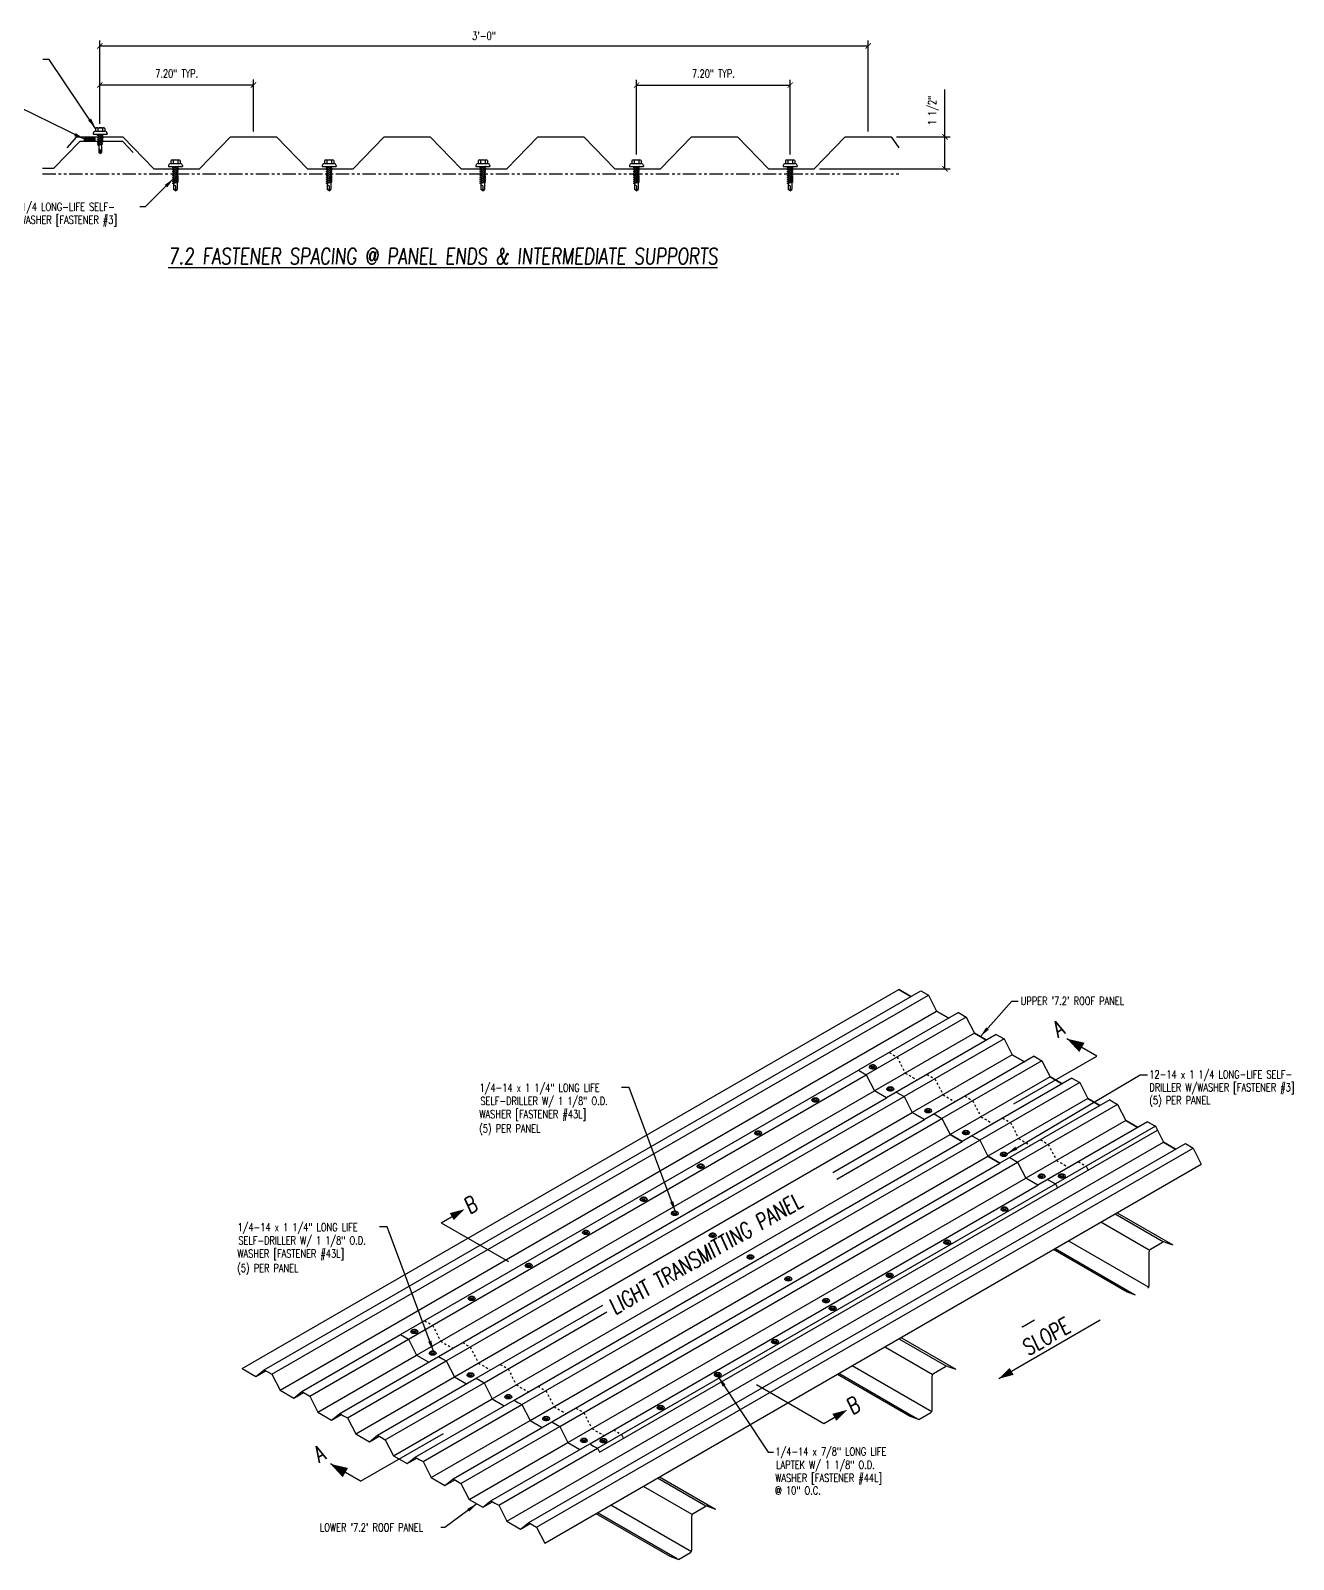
# Model space of a CAD drawing. Header units: inches. Extents: x -33163 to 19162, y -8858 to 30669.
# Drawn here: x -17127.2 to -17068.1, y 18064.1 to 18135.7 of the extents above; entities that cross this region are included whole.
import ezdxf

# ---------------------------------------------------------------- set-up
doc = ezdxf.new("R2010")
doc.units = ezdxf.units.IN
doc.linetypes.add('PHANTOM', pattern=[2.5, 1.25, -0.25, 0.25, -0.25, 0.25, -0.25])
doc.linetypes.add('TINY', pattern=[0.0626, 0.0313, -0.0313])
doc.layers.get('0').update_dxf_attribs({"color": 9, "lineweight": 0})
doc.layers.get('Defpoints').update_dxf_attribs({"color": 254})
for name, color, linetype in [('20 - 7.2 PANEL', 5, 'Continuous'), ('FASTENER', 9, 'Continuous'), ('FASTENERS', 9, 'Continuous'), ('LABEL', 12, 'Continuous'), ('PANEL-S', 11, 'Continuous'), ('PANEL_STD', 254, 'Continuous'), ('SECTION', 11, 'Continuous'), ('STLA', 12, 'Continuous'), ('SUB', 10, 'Continuous'), ('TAPE', 9, 'Continuous'), ('TEXT', 7, 'Continuous')]:
    doc.layers.add(name, color=color, linetype=linetype)
doc.styles.add('ROMAND', font='romand', dxfattribs={"height": 0.075})
doc.styles.add('TEXT', font='SIMPLEX.shx', dxfattribs={"width": 0.75, "height": 0.375})
doc.styles.add('TEXT1', font='ROMANS.shx', dxfattribs={"width": 0.75, "height": 0.375})
doc.dimstyles.new('DETAIL', dxfattribs={"dimscale": 4, "dimtxt": 0.375, "dimasz": 0.0625, "dimexe": 0.0625, "dimexo": 0.0625, "dimgap": 0.0625, "dimtad": 1, "dimdec": 4, "dimzin": 3, "dimdsep": 46, "dimlunit": 4, "dimtxsty": 'TEXT1', "dimblk": 'ARCHTICK', "dimcen": 0.0625, "dimclrd": 7, "dimclre": 7, "dimclrt": 2, "dimadec": 0, "dimazin": 0, "dimtfac": 0.6, "dimtdec": 4, "dimtmove": 0, "dimatfit": 3, "dimfxl": 1, "dimfrac": 2, "dimtolj": 1, "dimtzin": 0, "dimarcsym": 0})
doc.dimstyles.new('DETAIL$7', dxfattribs={"dimscale": 4, "dimtxt": 0.375, "dimasz": 0.125, "dimexe": 0.0625, "dimexo": 0.0625, "dimgap": 0.0625, "dimtad": 1, "dimdec": 4, "dimzin": 3, "dimdsep": 46, "dimlunit": 4, "dimtxsty": 'TEXT', "dimblk": 'ARCHTICK', "dimcen": 0.0625, "dimclrd": 7, "dimclre": 7, "dimclrt": 2, "dimadec": 0, "dimazin": 0, "dimtfac": 0.6, "dimtdec": 4, "dimtmove": 0, "dimatfit": 3, "dimfxl": 1, "dimfrac": 2, "dimtolj": 1, "dimtzin": 0, "dimarcsym": 0})

# ---------------------------------------------------------------- blocks, each defined once
blk = doc.blocks.new('LAY-LAB')
at = {"layer": 'LABEL', "color": 6, "style": 'ROMAND', "oblique": 5, "width": 0.75}
blk.add_attdef('LAY-LAB', (0.01702886095377032, 0.03621175060766779), '', height=0.1875, dxfattribs=at)
blk = doc.blocks.new('A$C6C983A6F')
at = {"layer": 'FASTENERS'}
for points in [[(-0.4178003556529122, 0.2385143753619161, 0.1815557026214234), (-0.4008528741651842, 0.1809539370710169, 0.105840855951122), (-0.3394085670227467, 0.1282396321202981, 0.06925320371518019), (-0.2579655938580343, 0.09759430757735998, 0.05545834439789801), (-0.1501540477334853, 0.08559931573505253, 0.05545834439831607), (-0.04234250160955089, 0.09759430757735998, 0.06925320371536337), (0.0391004715551615, 0.1282396321202981, 0.1058408559510253), (0.100544778697599, 0.1809539370710169, 0.1641575741077861), (0.117492260185327, 0.2311824622421952)], [(0.117492260185327, 0.2385143753619161, 0.01455031576152778), (0.117492260185327, 0.2150527129156714, -0.1641575741077861), (0.100544778697599, 0.1648241877444931, -0.1058408559510253), (0.0391004715551615, 0.1121098827943854, -0.06925320371536337), (-0.04234250160955089, 0.08146455825145438, -0.05545834439831607), (-0.1501540477334853, 0.06946956640913982, -0.05545834439789801), (-0.2579655938580343, 0.08146455825145438, -0.06925320371518019), (-0.3394085670227467, 0.1121098827943854, -0.105840855951122), (-0.4008528741651842, 0.1648241877444931, -0.1641575741075633), (-0.4178003556529122, 0.2150527129156714, 0.02368835568029247), (-0.4178003556529122, 0.2385143753619161)]]:
    blk.add_lwpolyline(points, format="xyb", dxfattribs=at)
blk.add_lwpolyline([(-0.4008528741651842, 0.1882858501901268, 0.105840855951122), (-0.3394085670227467, 0.1355715452400119, 0.06925320371518019), (-0.2579655938580343, 0.1049262206970809, 0.05545834439789801), (-0.1501540477334853, 0.09293122885476635, 0.05545834439831607), (-0.04234250160955089, 0.1049262206970809, 0.06925320371536337), (0.0391004715551615, 0.1355715452400119, 0.1058408559510253), (0.100544778697599, 0.1882858501901268, 0.1641575741077861), (0.117492260185327, 0.2385143753619161, 0.1641575741077421), (0.100544778697599, 0.2887429005330944, 0.1058408559511034), (0.0391004715551615, 0.3414572054832021, 0.06925320371489478), (-0.04234250160955089, 0.3721025300261402, 0.05545834439791828), (-0.1501540477334853, 0.3840975218690659, 0.05545834439776532), (-0.2579655938580343, 0.3721025300261402, 0.06925320371501632), (-0.3394085670227467, 0.3414572054832021, 0.1058408559511034), (-0.4008528741651842, 0.2887429005330944, 0.1641575741077421), (-0.4178003556529122, 0.2385143753619161, 0.1641575741075633)], format="xyb", close=True, dxfattribs=at)
blk.add_lwpolyline([(-0.09454956158078875, 0.2210975499550685), (-0.206895615977464, 0.2210975499550685), (-0.2863362728824992, 0.3005382068588744), (-0.206895615977464, 0.3799788637626804), (-0.09454956158078875, 0.3799788637626804), (-0.01510890467698101, 0.3005382068588744)], close=True, dxfattribs=at)
for points in [[(-0.2863362728824992, 0.2219105850456842), (-0.2863362728824992, 0.3005382068588744)], [(-0.2863362728824992, 0.2219105850456842), (-0.206895615977464, 0.1424699281418782), (-0.09454956158078875, 0.1424699281418782), (-0.01510890467698101, 0.2219105850456842)], [(-0.206895615977464, 0.1424699281418782), (-0.206895615977464, 0.2210975499550685)], [(-0.09454956158078875, 0.1424699281418782), (-0.09454956158078875, 0.2210975499550685)], [(-0.01510890467698101, 0.2219105850456842), (-0.01510890467698101, 0.3005382068588744)]]:
    blk.add_lwpolyline(points, dxfattribs=at)
blk.add_arc((0.3660909276606388, 0.2348484188017466), 0.2486256959936725, 179.1551498743722, 180.844850125627, dxfattribs=at)
blk = doc.blocks.new('_ArchTick')
at = {"color": 0, "linetype": 'ByBlock', "const_width": 0.15}
blk.add_lwpolyline([(-0.5, -0.5), (0.5, 0.5)], dxfattribs=at)
blk = doc.blocks.new('FD-F3')
at = {"layer": 'TEXT', "style": 'TEXT1', "width": 0.75}
for s, p in [('12-14 x 1 1/4 LONG-LIFE SELF-', (0.004667300146735442, -0.04080364303275985)), ('DRILLER W/WASHER [FASTENER #3]', (0.004667300146735442, -0.1925893573184742))]:
    blk.add_text(s, height=0.09375, dxfattribs=at).set_placement(p)
blk.add_attdef('(QUANTITY)', (0.004667300146735442, -0.3443750716041885), '', height=0.09375, dxfattribs=at)
blk = doc.blocks.new('*D329')
at = {"layer": 'Defpoints', "color": 0, "transparency": 16777216}
for p in [(-17086.9107407083, 18130.74663607944), (-17084.38664083231, 18130.74663607944), (-17090.5107407083, 18129.24663607944)]:
    blk.add_point(p, dxfattribs=at)
at = {"layer": 'TEXT', "color": 7, "lineweight": -2, "transparency": 16777216}
for p, q in [((-17084.38664083231, 18130.74663607944), (-17084.38664083231, 18132.95645750801)), ((-17086.6607407083, 18130.74663607944), (-17084.13664083231, 18130.74663607944)), ((-17084.38664083231, 18129.24663607944), (-17084.38664083231, 18130.74663607944)), ((-17090.2607407083, 18129.24663607944), (-17084.13664083231, 18129.24663607944))]:
    blk.add_line(p, q, dxfattribs=at)
at = {"layer": 'TEXT', "color": 7, "lineweight": -2, "transparency": 16777216, "xscale": 0.25, "yscale": 0.25, "zscale": 0.25}
for p, rotation in [((-17084.38664083231, 18130.74663607944), 90), ((-17084.38664083231, 18129.24663607944), 270)]:
    blk.add_blockref('_ArchTick', p, dxfattribs=dict(at, rotation=rotation))
at = {"layer": 'TEXT', "color": 2, "transparency": 16777216, "insert": (-17084.92235511802, 18131.97654679372), "char_height": 0.375, "attachment_point": 5, "rotation": 90, "style": 'TEXT1'}
blk.add_mtext('\\A1;1 1/2"', dxfattribs=at)
blk = doc.blocks.new('fz2')
at = {"layer": 'FASTENER'}
for p, q in [((-0.3239869099777284, 0.07118593604934631), (-0.3239869099777284, 0.03687668227666308)), ((-0.3239869099777284, 0.03687668227666308), (0.3239869099777355, 0.03687668227667018)), ((-0.223986909977727, 0.1711859360493477), (0.2153937419536316, 0.1711859360493477)), ((-0.2153937419536991, 0.3050714620366151), (-0.2153937419536991, 0.1711859360493477)), ((-0.1609646679306405, 0.3365750513696995), (0.1609646679305019, 0.3365750513696995)), ((-0.1392066887307823, -0.01595464254284451), (0.04582591967606753, 0.03687668227666308)), ((-0.1065355939074006, 0.3050714620366008), (-0.1065355939074006, 0.1711859360493477)), ((-0.1035412740826605, -0.03605399481664762), (0.139206688730793, 0.03325647204157178)), ((-0.08628439506888164, 0.03687668227666308), (0.0862843950688923, 0.03687668227666308)), ((-0.08628439506888164, 0.03687668227666308), (-0.08628439506888164, -0.0008440363058213052)), ((0.0862843950688923, 0.03687668227666308), (0.1327827852442898, 0.03687668227666308)), ((0.0862843950688923, 0.01814586580454858), (0.0862843950688923, -0.04246842597596867)), ((0.1065355939074077, 0.3050714620366008), (0.1065355939074077, 0.1711859360493477)), ((0.139206688730793, 0.03325647204156468), (0.1327827852442898, 0.03687668227666308)), ((0.2153937419536316, 0.3050714620365582), (0.2153937419536316, 0.1711859360493477)), ((0.3239869099776644, 0.07118593604935342), (0.3239869099776644, 0.03687668227666308)), ((-0.1035412740826605, -0.03605399481664762), (-0.1392066887307823, -0.01595464254284451)), ((-0.1392066887307823, -0.1068516327777118), (0.1035412740826676, -0.03754116591949952)), ((-0.1035412740826605, -0.1269509850515149), (-0.1392066887307823, -0.1068516327777118)), ((-0.1392066887307823, -0.1977486230125791), (0.1035412740826676, -0.1284381561543668)), ((-0.1035412740826605, -0.2178479752863822), (-0.1392066887307823, -0.1977486230125791)), ((-0.1392066887307823, -0.2886456132474464), (0.1035412740826676, -0.2193351463892341)), ((-0.1035412740826605, -0.3087449655212495), (-0.1392066887307823, -0.2886456132474464)), ((-0.1392066887307823, -0.3795426034823137), (0.1035412740826676, -0.3102321366241014)), ((-0.1035412740826605, -0.3996419557561168), (-0.1392066887307823, -0.3795426034823137)), ((-0.1392066887307823, -0.470439593717181), (0.1035412740826676, -0.4011291268589687)), ((-0.1035412740826605, -0.4905389459909841), (-0.1392066887307823, -0.470439593717181)), ((-0.1392066887307823, -0.5613365839520483), (0.1035412740826676, -0.492026117093836)), ((-0.1035412740826605, -0.5814359362258514), (-0.1392066887307823, -0.5613365839520483)), ((-0.1392066887307823, -0.6522335741869156), (0.1035412740826676, -0.5829231073287033)), ((-0.1035412740826605, -0.6723329264607187), (-0.1392066887307823, -0.6522335741869156)), ((-0.1392066887307823, -0.7431305644217829), (0.1035412740826676, -0.6738200975635706)), ((-0.1035412740826605, -0.1269509850515149), (0.139206688730793, -0.05764051819330263)), ((-0.1035412740826605, -0.2178479752863822), (0.139206688730793, -0.1485375084281699)), ((-0.1035412740826605, -0.3087449655212495), (0.139206688730793, -0.2394344986630372)), ((-0.1035412740826605, -0.3996419557561168), (0.139206688730793, -0.3303314888979045)), ((-0.1035412740826605, -0.4905389459909841), (0.139206688730793, -0.4212284791327718)), ((-0.1035412740826605, -0.5814359362258514), (0.139206688730793, -0.5121254693676391)), ((-0.1035412740826605, -0.6723329264607187), (0.139206688730793, -0.6030224596025064)), ((-0.1035412740826605, -0.763229916695586), (0.139206688730793, -0.6939194498373737)), ((-0.08628439506888164, -0.03112673476017846), (-0.08628439506888164, -0.09174102654068861)), ((-0.08628439506888164, -0.1220237249950387), (-0.08628439506888164, -0.1826380167755559)), ((-0.08628439506888164, -0.212920715229906), (-0.08628439506888164, -0.2735350070104161)), ((-0.08628439506888164, -0.3038177054647804), (-0.08628439506888164, -0.3644319972452834)), ((-0.08628439506888164, -0.3947146956996406), (-0.08628439506888164, -0.4553289874801578)), ((-0.08628439506888164, -0.485611685934515), (-0.08628439506888164, -0.5462259777150251)), ((-0.08628439506888164, -0.5765086761693823), (-0.08628439506888164, -0.6371229679498924)), ((-0.08628439506888164, -0.6674056664042425), (-0.08628439506888164, -0.7280199581847526)), ((0.0862843950688923, -0.07275112443033294), (0.0862843950688923, -0.133365416210836)), ((0.0862843950688923, -0.1636481146651931), (0.0862843950688923, -0.2242624064457033)), ((0.0862843950688923, -0.2545451049000533), (0.0862843950688923, -0.3151593966805635)), ((0.0862843950688923, -0.3454420951349206), (0.0862843950688923, -0.4060563869154308)), ((0.0862843950688923, -0.436339085369795), (0.0862843950688923, -0.4969533771503052)), ((0.0862843950688923, -0.5272360756046623), (0.0862843950688923, -0.5878503673851725)), ((0.0862843950688923, -0.6181330658395368), (0.0862843950688923, -0.6787473576200398)), ((0.0862843950688923, -0.709030056074397), (0.0862843950688923, -1.050338296508244)), ((0.139206688730793, -0.05764051819330263), (0.1035412740826711, -0.03754116591949952)), ((0.139206688730793, -0.1485375084281699), (0.1035412740826711, -0.1284381561543668)), ((0.139206688730793, -0.2394344986630372), (0.1035412740826711, -0.2193351463892341)), ((0.139206688730793, -0.3303314888979045), (0.1035412740826711, -0.3102321366241014)), ((0.139206688730793, -0.4212284791327718), (0.1035412740826711, -0.4011291268589687)), ((0.139206688730793, -0.5121254693676391), (0.1035412740826711, -0.492026117093836)), ((0.139206688730793, -0.6030224596025064), (0.1035412740826711, -0.5829231073287033)), ((0.139206688730793, -0.6939194498373737), (0.1035412740826711, -0.6738200975635706)), ((-0.1035412740826605, -0.763229916695586), (-0.1392066887307823, -0.7431305644217829)), ((-0.08628439506888164, -0.7583026566391098), (-0.08628439506888164, -1.050338296508237)), ((5.329070518200751e-15, -1.111096872177058), (-0.08628439506888164, -1.050338296508237)), ((-0.001865008937125268, -1.095474057142809), (0.01426312099517268, -0.9087970858998986)), ((5.329070518200751e-15, -1.111096872177058), (0.0862843950688923, -1.050338296508251))]:
    blk.add_line(p, q, dxfattribs=at)
for centre, radius, start, end in [((-0.223986909977727, 0.07118593604934631), 0.1, 90.0000000000005, 180), ((-0.1609646679306405, 0.2738044223143987), 0.06277062905529672, 29.87541791658705, 150.1245820834162), ((-3.375077994860476e-14, 0.1410371533071171), 0.195594190122193, 56.99742822392973, 123.0025717760438), ((0.1609646679305019, 0.2738044223143987), 0.06277062905529672, 29.87541791658385, 150.1245820834129), ((0.2239869099776666, 0.07118593604935342), 0.1, 0, 90.00000000000081), ((-0.04603865864854662, -0.9206765193368724), 0.06146076445166339, 11.14454555051887, 130.9060011362953), ((0.05438377417666196, -1.096681958581478), 0.05626175101849599, 55.45845230643774, 194.8453903687717)]:
    blk.add_arc(centre, radius, start, end, dxfattribs=at)
blk = doc.blocks.new('*D330')
at = {"layer": 'Defpoints', "color": 0, "transparency": 16777216}
for p in [(-17087.98374070829, 18135.00229692384), (-17123.98374070829, 18132.07669689119), (-17087.98374070829, 18130.74663607943)]:
    blk.add_point(p, dxfattribs=at)
at = {"layer": 'TEXT', "color": 7, "lineweight": -2, "transparency": 16777216}
for p, q in [((-17123.98374070829, 18132.32669689119), (-17123.98374070829, 18135.25229692384)), ((-17123.98374070829, 18135.00229692384), (-17087.98374070829, 18135.00229692384)), ((-17087.98374070829, 18130.99663607943), (-17087.98374070829, 18135.25229692384))]:
    blk.add_line(p, q, dxfattribs=at)
at = {"layer": 'TEXT', "color": 7, "lineweight": -2, "transparency": 16777216, "xscale": 0.25, "yscale": 0.25, "zscale": 0.25, "rotation": 180}
blk.add_blockref('_ArchTick', (-17123.98374070829, 18135.00229692384), dxfattribs=at)
at = {"layer": 'TEXT', "color": 7, "lineweight": -2, "transparency": 16777216, "xscale": 0.25, "yscale": 0.25, "zscale": 0.25}
blk.add_blockref('_ArchTick', (-17087.98374070829, 18135.00229692384), dxfattribs=at)
at = {"layer": 'TEXT', "color": 2, "transparency": 16777216, "insert": (-17105.98374070829, 18135.47551120956), "char_height": 0.375, "attachment_point": 5, "style": 'TEXT1'}
blk.add_mtext('\\A1;3\'-0"', dxfattribs=at)
blk = doc.blocks.new('A$C22B817AC')
at = {"layer": 'TAPE'}
h = blk.add_hatch(dxfattribs=at)
h.set_pattern_fill('DOTS', color=256, scale=0.35, angle=270, style=0)
h.set_pattern_definition([(270, (-46.17302440794057, -15.33899326748165), (0.021875, -0.0109375), [0, -0.021875])])
h.paths.add_polyline_path([(-1.947933387962905, 1.155896341202929), (-1.928330482338112, 1.267069470455869), (-2.420734295668467, 1.353893917576045), (-2.440337201293261, 1.242720788323105)])
for p, q in [((-2.440337201293261, 1.242720788323105), (-2.420734295668467, 1.353893917576045)), ((-2.440337201293261, 1.242720788323105), (-1.947933387962905, 1.155896341202929)), ((-2.420734295668467, 1.353893917576045), (-1.928330482338112, 1.267069470455869)), ((-1.947933387962905, 1.155896341202929), (-1.928330482338112, 1.267069470455869))]:
    blk.add_line(p, q, dxfattribs=at)
blk = doc.blocks.new('fz5')
at = {"layer": 'FASTENER'}
for p, q in [((-0.3257336523008476, 0.0711859360493392), (-0.3257336523008476, 0.03687668227665597)), ((-0.3257336523008476, 0.03687668227665597), (0.3222401676546127, 0.03687668227666308)), ((-0.2257336523008497, 0.1711859360493406), (0.2136469996305088, 0.1711859360493406)), ((-0.2171404842768219, 0.305071462036608), (-0.2171404842768219, 0.1711859360493406)), ((-0.1627114102537632, 0.3365750513696923), (0.1592179256073791, 0.3365750513696923)), ((-0.1409534310539051, -0.01403083081205381), (0.03734135838194774, 0.03687668227666308)), ((-0.1082823362305234, 0.3050714620365937), (-0.1082823362305234, 0.1711859360493406)), ((-0.1052880164057832, -0.03413018308585691), (0.1374599464076702, 0.03518028377235538)), ((-0.08803113739200441, 0.03687668227666308), (-0.08803113739200441, 0.001079775424969398)), ((-0.08803113739200441, 0.03687668227666308), (0.08453765274576597, 0.03687668227666308)), ((0.08453765274576597, 0.03687668227666308), (0.1344497620375265, 0.03687668227666308)), ((0.08453765274576952, 0.02006967753533218), (0.08453765274576952, -0.04054461424517797)), ((0.1047888515842885, 0.3050714620365937), (0.1047888515842885, 0.1711859360493406)), ((0.1374599464076702, 0.03518028377235538), (0.1344497620375265, 0.03687668227666308)), ((0.2136469996305088, 0.3050714620365511), (0.2136469996305088, 0.1711859360493406)), ((0.3222401676545417, 0.07118593604934631), (0.3222401676545417, 0.03687668227665597)), ((-0.1052880164057832, -0.03413018308585691), (-0.1409534310539051, -0.01403083081205381)), ((-0.1409534310539051, -0.1049278210469211), (0.1017945317595483, -0.03561735418870882)), ((-0.1052880164057832, -0.1250271733207242), (-0.1409534310539051, -0.1049278210469211)), ((-0.1409534310539051, -0.1958248112817884), (0.1017945317595483, -0.1265143444235761)), ((-0.1052880164057832, -0.2159241635555915), (-0.1409534310539051, -0.1958248112817884)), ((-0.1409534310539051, -0.2867218015166557), (0.1017945317595483, -0.2174113346584434)), ((-0.1052880164057832, -0.3068211537904588), (-0.1409534310539051, -0.2867218015166557)), ((-0.1409534310539051, -0.377618791751523), (0.1017945317595483, -0.3083083248933107)), ((-0.1052880164057832, -0.3977181440253261), (-0.1409534310539051, -0.377618791751523)), ((-0.1220416360769754, -0.4631160030395947), (0.0885005517078632, -0.4030010708293048)), ((-0.08637622142885348, -0.4832153553133978), (-0.1220416360769754, -0.4631160030395947)), ((-0.1052880164057832, -0.1250271733207242), (0.1374599464076702, -0.05571670646251192)), ((-0.1052880164057832, -0.2159241635555915), (0.1374599464076702, -0.1466136966973792)), ((-0.1052880164057832, -0.3068211537904588), (0.1374599464076702, -0.2375106869322465)), ((-0.1052880164057832, -0.3977181440253261), (0.1374599464076702, -0.3284076771671138)), ((-0.08803113739200441, -0.02920292302938776), (-0.08803113739200441, -0.0898172148098979)), ((-0.08803113739200441, -0.1200999132642551), (-0.08803113739200441, -0.1807142050447652)), ((-0.08382277888452094, -0.2704096062344377), (-0.08803113739200441, -0.2109969034991224)), ((-0.08637622142885348, -0.4832153553133978), (0.1241659663559851, -0.4231004231031079)), ((-0.07751193847176907, -0.3595046975359182), (-0.08172029697924543, -0.3000919948005958)), ((-0.0712010980590243, -0.4485997888373987), (-0.07540945656649356, -0.3891870861020834)), ((-0.06646003862478622, -0.5155330489947829), (-0.06909861615374169, -0.4782821774035568)), ((-0.06646003862478622, -0.5155330489947829), (-0.06646003862478622, -0.819984783339244)), ((-0.003145499025965393, -0.8538366038151679), (0.008950598423258072, -0.7138288753829869)), ((0.06296655397855133, -0.5158867690668529), (0.06296655397855133, -0.819984783339244)), ((0.06299154628657178, -0.5151802129509093), (0.06838567524350125, -0.439027057352412)), ((0.07057495566764871, -0.4081192659146922), (0.07495705135898234, -0.3462537788835007)), ((0.0771463317831298, -0.3153459874457738), (0.08152842747447053, -0.2534805004145895)), ((0.08371770789861799, -0.2225727089768625), (0.08453765274576952, -0.2109969034991224)), ((0.08453765274576952, -0.07082731269954223), (0.08453765274576952, -0.1314416044800453)), ((0.08453765274576952, -0.1617243029344024), (0.08453765274576952, -0.2109969034991224)), ((0.1241659663559851, -0.4231004231031079), (0.0885005517078632, -0.4030010708293048)), ((0.1374599464076702, -0.05571670646251192), (0.1017945317595483, -0.03561735418870882)), ((0.1374599464076702, -0.1466136966973792), (0.1017945317595483, -0.1265143444235761)), ((0.1374599464076702, -0.2375106869322465), (0.1017945317595483, -0.2174113346584434)), ((0.1374599464076702, -0.3284076771671138), (0.1017945317595483, -0.3083083248933107)), ((-0.001746742323117445, -0.8655537150908543), (-0.06646003862478622, -0.819984783339244)), ((-0.001746742323117445, -0.8655537150908543), (0.06296655397855133, -0.8199847833392511))]:
    blk.add_line(p, q, dxfattribs=at)
for centre, radius, start, end in [((-0.2257336523008497, 0.0711859360493392), 0.1, 90.0000000000005, 180), ((-0.1627114102537632, 0.2738044223143916), 0.06277062905529672, 29.87541791658705, 150.1245820834162), ((-0.001746742323156525, 0.14103715330711), 0.195594190122193, 56.99742822392973, 123.0025717760438), ((0.1592179256073791, 0.2738044223143916), 0.06277062905529672, 29.87541791658385, 150.1245820834129), ((0.2222401676545402, 0.07118593604934631), 0.1, 0, 90.00000000000081), ((-0.03627573630953052, -0.7227384504607173), 0.04609557333874754, 11.14454555051887, 130.9060011362953), ((0.07296655397854934, -0.5158867690668529), 0.01, 175.9483557626219, 180), ((0.03904108830937147, -0.8547425298941675), 0.04219631326387199, 55.45845230643774, 194.8453903687717)]:
    blk.add_arc(centre, radius, start, end, dxfattribs=at)

msp = doc.modelspace()

# ---------------------------------------------------------------- linework, layer by layer
at = {"layer": '20 - 7.2 PANEL', "linetype": 'TINY'}
for p, q in [((-17086.99623446197, 18087.83436009723), (-17086.63087999475, 18087.62342259723)), ((-17086.63087999475, 18087.62342259723), (-17086.24766899638, 18086.87483187417)), ((-17086.24766899638, 18086.87483187417), (-17085.68128171409, 18086.54782802427)), ((-17085.22458863006, 18086.81149989927), (-17084.85923416284, 18086.60056239927)), ((-17084.85923416284, 18086.60056239927), (-17084.47602316447, 18085.85197167621)), ((-17084.47602316447, 18085.85197167621), (-17083.90963588218, 18085.52496782631)), ((-17083.45294279815, 18085.78863970131), (-17083.08758833093, 18085.57770220131)), ((-17083.08758833093, 18085.57770220131), (-17082.70437733257, 18084.82911147825)), ((-17082.70437733257, 18084.82911147825), (-17082.13799005028, 18084.50210762835)), ((-17081.68129696625, 18084.76577950335), (-17081.31594249903, 18084.55484200335)), ((-17081.31594249903, 18084.55484200335), (-17080.93273150066, 18083.80625128029)), ((-17080.93273150066, 18083.80625128029), (-17080.36634421837, 18083.47924743039)), ((-17079.90965113434, 18083.74291930539), (-17079.54429666712, 18083.53198180539)), ((-17079.54429666712, 18083.53198180539), (-17079.16108566875, 18082.78339108233)), ((-17079.16108566875, 18082.78339108233), (-17078.59469838646, 18082.45638723243)), ((-17078.13800530243, 18082.72005910743), (-17077.77265083521, 18082.50912160743)), ((-17108.76444047844, 18075.26648049385), (-17108.39908601122, 18075.05554299385)), ((-17108.39908601122, 18075.05554299385), (-17108.01587501285, 18074.30695227078)), ((-17108.01587501285, 18074.30695227078), (-17107.44948773056, 18073.97994842089)), ((-17106.99279464653, 18074.24362029589), (-17106.62744017931, 18074.03268279589)), ((-17106.62744017931, 18074.03268279589), (-17106.24422918094, 18073.28409207283)), ((-17106.24422918094, 18073.28409207283), (-17105.67784189865, 18072.95708822293)), ((-17105.22114881462, 18073.22076009793), (-17104.8557943474, 18073.00982259793)), ((-17104.8557943474, 18073.00982259793), (-17104.47258334903, 18072.26123187487)), ((-17104.47258334903, 18072.26123187487), (-17103.90619606675, 18071.93422802497)), ((-17103.44950298272, 18072.19789989997), (-17103.0841485155, 18071.98696239997)), ((-17103.0841485155, 18071.98696239997), (-17102.70093751713, 18071.2383716769)), ((-17102.70093751713, 18071.2383716769), (-17102.13455023484, 18070.91136782701)), ((-17101.67785715081, 18071.17503970201), (-17101.31250268359, 18070.96410220201)), ((-17101.31250268359, 18070.96410220201), (-17100.92929168522, 18070.21551147895)), ((-17100.92929168522, 18070.21551147895), (-17100.36290440293, 18069.88850762905)), ((-17099.9062113189, 18070.15217950405), (-17099.54085685168, 18069.94124200405))]:
    msp.add_line(p, q, dxfattribs=at)
at = {"layer": 'PANEL-S'}
for p, q in [((-17117.31268868168, 18073.03087518832), (-17086.54673163869, 18090.79360876897)), ((-17116.28960831536, 18072.96754321342), (-17085.52365127238, 18090.73027679407)), ((-17115.92425384814, 18072.75660571342), (-17085.15829680516, 18090.51933929407)), ((-17086.54673163869, 18090.79360876897), (-17085.9803443564, 18090.46660491907)), ((-17085.98034435641, 18090.46660491907), (-17086.54673163869, 18090.79360876897)), ((-17085.52365127237, 18090.73027679407), (-17085.15829680516, 18090.51933929407)), ((-17085.15829680516, 18090.51933929407), (-17084.77508580678, 18089.77074857101)), ((-17115.54104284977, 18072.00801499036), (-17084.77508580678, 18089.77074857101)), ((-17083.75200544047, 18089.70741659611), (-17088.4372662078, 18087.00238003087)), ((-17084.77508580678, 18089.77074857101), (-17084.2086985245, 18089.44374472111)), ((-17084.2086985245, 18089.44374472111), (-17084.77508580678, 18089.77074857101)), ((-17083.75200544047, 18089.70741659611), (-17083.38665097325, 18089.49647909611)), ((-17083.38665097325, 18089.49647909611), (-17088.07191174058, 18086.79144253087)), ((-17083.38665097325, 18089.49647909611), (-17083.00343997488, 18088.74788837305)), ((-17083.00343997488, 18088.74788837305), (-17087.68870074221, 18086.0428518078)), ((-17081.98035960856, 18088.68455639815), (-17087.12231345992, 18085.71584795791)), ((-17081.61500514134, 18088.47361889815), (-17086.30026590867, 18085.76858233291)), ((-17083.00343997488, 18088.74788837305), (-17082.43705269259, 18088.42088452315)), ((-17082.43705269259, 18088.42088452315), (-17083.00343997488, 18088.74788837305)), ((-17081.98035960856, 18088.68455639815), (-17081.61500514134, 18088.47361889815)), ((-17081.61500514134, 18088.47361889815), (-17081.23179414297, 18087.72502817509)), ((-17081.23179414297, 18087.72502817509), (-17085.91705491031, 18085.01999160984)), ((-17080.20871377666, 18087.66169620019), (-17085.35066762802, 18084.69298775995)), ((-17079.84335930943, 18087.45075870019), (-17084.52862007677, 18084.74572213495)), ((-17081.23179414297, 18087.72502817509), (-17080.66540686068, 18087.39802432519)), ((-17080.66540686068, 18087.39802432519), (-17081.23179414297, 18087.72502817509)), ((-17080.20871377665, 18087.66169620019), (-17079.84335930943, 18087.45075870019)), ((-17079.84335930943, 18087.45075870019), (-17079.46014831106, 18086.70216797712)), ((-17088.4372662078, 18087.00238003087), (-17088.07191174058, 18086.79144253087)), ((-17088.07191174058, 18086.79144253087), (-17087.68870074221, 18086.0428518078)), ((-17079.46014831107, 18086.70216797713), (-17084.1454090784, 18083.99713141188)), ((-17079.46014831106, 18086.70216797712), (-17078.89376102878, 18086.37516412723)), ((-17078.89376102878, 18086.37516412723), (-17079.46014831106, 18086.70216797712)), ((-17087.12231345992, 18085.71584795791), (-17087.68870074221, 18086.0428518078)), ((-17086.6656203759, 18085.9795198329), (-17086.30026590867, 18085.7685823329)), ((-17078.43706794475, 18086.63883600223), (-17083.57902179611, 18083.67012756199)), ((-17078.07171347753, 18086.42789850223), (-17082.75697424486, 18083.72286193699)), ((-17078.43706794475, 18086.63883600223), (-17078.07171347753, 18086.42789850223)), ((-17078.07171347753, 18086.42789850223), (-17077.68850247916, 18085.67930777917)), ((-17086.30026590867, 18085.7685823329), (-17085.91705491031, 18085.01999160984)), ((-17077.68850247916, 18085.67930777917), (-17082.37376324649, 18082.97427121392)), ((-17076.66542211284, 18085.61597580427), (-17081.8073759642, 18082.64726736403)), ((-17076.30006764562, 18085.40503830427), (-17080.98532841295, 18082.70000173902)), ((-17077.68850247916, 18085.67930777917), (-17077.12211519687, 18085.35230392927)), ((-17077.12211519687, 18085.35230392927), (-17077.68850247916, 18085.67930777917)), ((-17076.66542211284, 18085.61597580427), (-17076.30006764562, 18085.40503830427)), ((-17076.30006764562, 18085.40503830427), (-17075.91685664725, 18084.6564475812)), ((-17085.91705491031, 18085.01999160984), (-17085.35066762802, 18084.69298775995)), ((-17085.35066762802, 18084.69298775995), (-17085.91705491031, 18085.01999160984)), ((-17084.89397454399, 18084.95665963495), (-17084.52862007677, 18084.74572213495)), ((-17084.52862007677, 18084.74572213495), (-17084.1454090784, 18083.99713141188)), ((-17075.91685664725, 18084.6564475812), (-17080.60211741459, 18081.95141101596)), ((-17074.89377628093, 18084.59311560631), (-17080.03573013229, 18081.62440716607)), ((-17075.91685664725, 18084.6564475812), (-17075.35046936496, 18084.32944373131)), ((-17075.35046936496, 18084.32944373131), (-17075.91685664725, 18084.6564475812)), ((-17074.89377628093, 18084.59311560631), (-17074.52842181371, 18084.38217810631)), ((-17084.1454090784, 18083.99713141188), (-17083.57902179611, 18083.67012756199)), ((-17083.57902179611, 18083.67012756199), (-17084.1454090784, 18083.99713141188)), ((-17083.12232871208, 18083.93379943699), (-17082.75697424486, 18083.72286193699)), ((-17074.52842181371, 18084.38217810631), (-17079.21368258105, 18081.67714154107)), ((-17079.1176998474, 18081.48964226707), (-17074.43243908007, 18084.19467883231)), ((-17074.52842181371, 18084.38217810631), (-17074.14521081534, 18083.63358738324)), ((-17104.91116785833, 18065.8708538026), (-17074.14521081534, 18083.63358738324)), ((-17103.88808749201, 18065.8075218277), (-17073.12213044902, 18083.57025540835)), ((-17103.52273302479, 18065.5965843277), (-17072.7567759818, 18083.35931790835)), ((-17082.75697424486, 18083.72286193699), (-17082.37376324649, 18082.97427121392)), ((-17074.14521081534, 18083.63358738324), (-17073.57882353305, 18083.30658353335)), ((-17073.57882353305, 18083.30658353335), (-17074.14521081534, 18083.63358738324)), ((-17073.12213044902, 18083.57025540835), (-17072.7567759818, 18083.35931790835)), ((-17072.7567759818, 18083.35931790835), (-17072.37356498343, 18082.61072718529)), ((-17103.13952202642, 18064.84799360464), (-17072.37356498343, 18082.61072718529)), ((-17082.37376324649, 18082.97427121392), (-17081.8073759642, 18082.64726736402)), ((-17081.8073759642, 18082.64726736403), (-17082.37376324649, 18082.97427121392)), ((-17081.35068288017, 18082.91093923902), (-17080.98532841295, 18082.70000173902)), ((-17080.98532841295, 18082.70000173902), (-17080.60211741459, 18081.95141101596)), ((-17077.77265083521, 18082.50912160743), (-17077.67666810157, 18082.32162233344)), ((-17080.03573013229, 18081.62440716607), (-17080.60211741459, 18081.95141101596)), ((-17079.57903704827, 18081.88807904107), (-17079.21368258104, 18081.67714154107)), ((-17079.21368258105, 18081.67714154107), (-17079.1176998474, 18081.48964226707)), ((-17114.51796248346, 18071.94468301546), (-17109.89147465067, 18074.61578701113)), ((-17109.89147465067, 18074.61578701113), (-17109.70879741706, 18074.51031826113)), ((-17109.70879741706, 18074.51031826113), (-17109.52612018345, 18074.40484951113)), ((-17114.15260801624, 18071.73374551546), (-17109.52612018345, 18074.40484951113)), ((-17109.52612018345, 18074.40484951113), (-17109.14290918508, 18073.65625878806)), ((-17113.76939701787, 18070.9851547924), (-17109.14290918508, 18073.65625878806)), ((-17112.74631665155, 18070.92182281751), (-17108.11982881876, 18073.59292681317)), ((-17112.38096218433, 18070.71088531751), (-17107.75447435154, 18073.38198931317)), ((-17109.14290918508, 18073.65625878806), (-17108.57652190279, 18073.32925493817)), ((-17108.11982881876, 18073.59292681317), (-17107.93715158515, 18073.48745806317)), ((-17107.93715158515, 18073.48745806317), (-17107.75447435154, 18073.38198931317)), ((-17107.75447435154, 18073.38198931317), (-17107.37126335317, 18072.6333985901)), ((-17117.31268868168, 18073.03087518832), (-17116.67281931373, 18072.66144643649)), ((-17116.67281931373, 18072.66144643649), (-17116.28960831536, 18072.96754321342)), ((-17116.67281931373, 18072.66144643649), (-17116.2161262297, 18072.92511831149)), ((-17116.28960831536, 18072.96754321342), (-17115.92425384814, 18072.75660571342)), ((-17115.92425384814, 18072.75660571342), (-17115.54104284977, 18072.00801499036)), ((-17111.99775118596, 18069.96229459444), (-17107.37126335317, 18072.6333985901)), ((-17110.97467081964, 18069.89896261954), (-17106.34818298686, 18072.5700666152)), ((-17110.60931635242, 18069.68802511954), (-17105.98282851963, 18072.3591291152)), ((-17107.37126335317, 18072.6333985901), (-17106.80487607088, 18072.3063947402)), ((-17106.34818298686, 18072.5700666152), (-17106.16550575324, 18072.4645978652)), ((-17106.16550575324, 18072.4645978652), (-17105.98282851963, 18072.3591291152)), ((-17105.98282851963, 18072.3591291152), (-17105.59961752127, 18071.61053839214)), ((-17115.54104284977, 18072.00801499036), (-17114.90117348182, 18071.63858623853)), ((-17114.90117348182, 18071.63858623853), (-17114.51796248346, 18071.94468301546)), ((-17114.90117348182, 18071.63858623853), (-17114.4444803978, 18071.90225811353)), ((-17114.51796248346, 18071.94468301546), (-17114.33528524985, 18071.83921426546)), ((-17114.33528524985, 18071.83921426546), (-17114.15260801624, 18071.73374551546)), ((-17114.15260801624, 18071.73374551546), (-17113.76939701787, 18070.9851547924)), ((-17113.76939701787, 18070.9851547924), (-17113.12952764992, 18070.61572604057)), ((-17113.12952764992, 18070.61572604057), (-17112.74631665155, 18070.92182281751)), ((-17112.74631665155, 18070.92182281751), (-17112.56363941794, 18070.81635406751)), ((-17110.22610535405, 18068.93943439648), (-17105.59961752127, 18071.61053839214)), ((-17109.20302498774, 18068.87610242158), (-17104.57653715495, 18071.54720641725)), ((-17108.83767052051, 18068.66516492158), (-17104.21118268773, 18071.33626891725)), ((-17105.59961752127, 18071.61053839214), (-17105.03323023898, 18071.28353454225)), ((-17104.57653715495, 18071.54720641725), (-17104.39385992134, 18071.44173766725)), ((-17104.39385992134, 18071.44173766725), (-17104.21118268773, 18071.33626891725)), ((-17104.21118268773, 18071.33626891725), (-17103.82797168936, 18070.58767819418)), ((-17113.12952764992, 18070.61572604057), (-17112.67283456589, 18070.87939791557)), ((-17112.56363941794, 18070.81635406751), (-17112.38096218433, 18070.71088531751)), ((-17112.38096218433, 18070.71088531751), (-17111.99775118596, 18069.96229459444)), ((-17108.45445952215, 18067.91657419852), (-17103.82797168936, 18070.58767819418)), ((-17107.43137915583, 18067.85324222362), (-17102.80489132304, 18070.52434621928)), ((-17107.06602468861, 18067.64230472362), (-17102.43953685582, 18070.31340871928)), ((-17103.82797168936, 18070.58767819418), (-17103.26158440707, 18070.26067434428)), ((-17102.80489132304, 18070.52434621928), (-17102.62221408943, 18070.41887746928)), ((-17102.62221408943, 18070.41887746928), (-17102.43953685582, 18070.31340871928)), ((-17102.43953685582, 18070.31340871928), (-17102.05632585745, 18069.56481799622)), ((-17111.99775118596, 18069.96229459444), (-17111.35788181801, 18069.59286584261)), ((-17111.35788181801, 18069.59286584261), (-17110.97467081964, 18069.89896261954)), ((-17111.35788181801, 18069.59286584261), (-17110.90118873398, 18069.85653771761)), ((-17110.97467081964, 18069.89896261954), (-17110.79199358603, 18069.79349386954)), ((-17110.79199358603, 18069.79349386954), (-17110.60931635242, 18069.68802511954)), ((-17110.60931635242, 18069.68802511954), (-17110.22610535405, 18068.93943439648)), ((-17106.68281369024, 18066.89371400056), (-17102.05632585745, 18069.56481799622)), ((-17105.65973332392, 18066.83038202566), (-17101.03324549113, 18069.50148602132)), ((-17102.05632585745, 18069.56481799622), (-17101.48993857516, 18069.23781414632)), ((-17101.03324549113, 18069.50148602132), (-17100.85056825752, 18069.39601727132)), ((-17099.54085685168, 18069.94124200405), (-17099.44487411803, 18069.75374273005)), ((-17110.22610535405, 18068.93943439648), (-17109.5862359861, 18068.57000564465)), ((-17109.5862359861, 18068.57000564465), (-17109.20302498774, 18068.87610242158)), ((-17109.5862359861, 18068.57000564465), (-17109.12954290208, 18068.83367751965)), ((-17109.20302498774, 18068.87610242158), (-17109.02034775413, 18068.77063367158)), ((-17109.02034775413, 18068.77063367158), (-17108.83767052051, 18068.66516492158)), ((-17105.2943788567, 18066.61944452566), (-17100.66789102391, 18069.29054852132)), ((-17100.85056825752, 18069.39601727132), (-17100.66789102391, 18069.29054852132)), ((-17100.66789102391, 18069.29054852132), (-17100.57190829027, 18069.10304924733)), ((-17108.83767052051, 18068.66516492158), (-17108.45445952215, 18067.91657419852)), ((-17108.45445952215, 18067.91657419852), (-17107.8145901542, 18067.54714544669)), ((-17107.8145901542, 18067.54714544669), (-17107.43137915583, 18067.85324222362)), ((-17107.8145901542, 18067.54714544669), (-17107.35789707017, 18067.81081732169)), ((-17107.43137915583, 18067.85324222362), (-17107.24870192222, 18067.74777347362)), ((-17107.24870192222, 18067.74777347362), (-17107.06602468861, 18067.64230472362)), ((-17107.06602468861, 18067.64230472362), (-17106.68281369024, 18066.89371400056)), ((-17106.68281369024, 18066.89371400056), (-17106.04294432229, 18066.52428524873)), ((-17106.04294432229, 18066.52428524873), (-17105.65973332392, 18066.83038202566)), ((-17106.04294432229, 18066.52428524873), (-17105.58625123826, 18066.78795712373)), ((-17105.65973332392, 18066.83038202566), (-17105.47705609031, 18066.72491327566)), ((-17105.47705609031, 18066.72491327566), (-17105.2943788567, 18066.61944452566)), ((-17105.2943788567, 18066.61944452566), (-17104.91116785833, 18065.8708538026)), ((-17104.91116785833, 18065.8708538026), (-17104.27129849038, 18065.50142505077)), ((-17104.27129849038, 18065.50142505077), (-17103.88808749201, 18065.8075218277)), ((-17104.27129849038, 18065.50142505077), (-17103.81460540635, 18065.76509692577)), ((-17103.88808749201, 18065.8075218277), (-17103.7054102584, 18065.7020530777)), ((-17103.7054102584, 18065.7020530777), (-17103.52273302479, 18065.5965843277)), ((-17103.52273302479, 18065.5965843277), (-17103.13952202642, 18064.84799360464))]:
    msp.add_line(p, q, dxfattribs=at)
for points in [[(-17122.42670734043, 18130.00924708871), (-17122.90706570774, 18130.52531287661), (-17124.92205031888, 18130.52531287661), (-17126.15922833935, 18129.25613696412), (-17126.67629745838, 18129.25613696412)], [(-17125.52108121488, 18130.23057029153), (-17125.05674070829, 18130.74663607943), (-17122.91074070829, 18130.74663607943), (-17121.45674070829, 18129.24663607943), (-17119.31074070829, 18129.24663607943), (-17117.85674070829, 18130.74663607943), (-17115.71074070829, 18130.74663607943), (-17114.25674070829, 18129.24663607943), (-17112.11074070829, 18129.24663607943), (-17110.65674070829, 18130.74663607943), (-17108.51074070829, 18130.74663607943), (-17107.05674070829, 18129.24663607943), (-17104.91074070829, 18129.24663607943), (-17103.45674070829, 18130.74663607943), (-17101.31074070829, 18130.74663607943), (-17099.85674070829, 18129.24663607943), (-17097.71074070829, 18129.24663607943), (-17096.25674070829, 18130.74663607943), (-17094.11074070829, 18130.74663607943), (-17092.65674070829, 18129.24663607943), (-17090.51074070829, 18129.24663607943), (-17089.05674070829, 18130.74663607943), (-17086.91074070829, 18130.74663607943), (-17086.54938755339, 18130.23057029153)]]:
    msp.add_lwpolyline(points, dxfattribs=at)
at = {"layer": 'PANEL_STD'}
for p, q in [((-17109.89147465067, 18074.61578701113), (-17088.4372662078, 18087.00238003087)), ((-17109.52612018345, 18074.40484951113), (-17088.07191174058, 18086.79144253087)), ((-17109.14290918508, 18073.65625878806), (-17087.68870074221, 18086.0428518078)), ((-17108.11982881876, 18073.59292681317), (-17087.12231345992, 18085.7158479579)), ((-17107.75447435154, 18073.38198931317), (-17086.30026590867, 18085.7685823329)), ((-17107.37126335317, 18072.6333985901), (-17085.91705491031, 18085.01999160984)), ((-17089.64041828971, 18082.21629906066), (-17085.35066762802, 18084.69298775995)), ((-17089.4577410561, 18081.89989281066), (-17084.52862007677, 18084.74572213495)), ((-17105.59961752127, 18071.61053839214), (-17084.1454090784, 18083.99713141188)), ((-17104.57653715495, 18071.54720641725), (-17083.57902179611, 18083.67012756199)), ((-17104.21118268773, 18071.33626891725), (-17082.75697424486, 18083.72286193699)), ((-17103.82797168936, 18070.58767819418), (-17082.37376324649, 18082.97427121392)), ((-17102.80489132304, 18070.52434621928), (-17081.8073759642, 18082.64726736402)), ((-17102.43953685582, 18070.31340871928), (-17080.98532841295, 18082.70000173902)), ((-17102.05632585745, 18069.56481799622), (-17080.60211741459, 18081.95141101596)), ((-17100.66789102391, 18069.29054852132), (-17079.21368258104, 18081.67714154107)), ((-17101.03324549113, 18069.50148602132), (-17080.03573013229, 18081.62440716607)), ((-17100.57190829027, 18069.10304924733), (-17079.1176998474, 18081.48964226707)), ((-17106.34818298686, 18072.5700666152), (-17100.41514247972, 18075.99550914912)), ((-17105.98282851963, 18072.3591291152), (-17100.23246524611, 18075.67910289912))]:
    msp.add_line(p, q, dxfattribs=at)
at = {"layer": 'SECTION', "color": 6, "ltscale": 0.5}
for p, q in [((-17077.2661616713, 18087.67075165854), (-17078.67116929132, 18088.48193318617)), ((-17081.1546461777, 18085.42573408204), (-17077.2661616713, 18087.67075165854)), ((-17107.99048365608, 18079.8605917189), (-17106.99915274798, 18080.43293688554)), ((-17107.99048365608, 18079.8605917189), (-17104.84493976792, 18078.04451110832)), ((-17093.20961440933, 18072.27213278018), (-17090.06407052117, 18070.4560521696)), ((-17090.06407052117, 18070.4560521696), (-17089.07273961307, 18071.02839733625)), ((-17111.77793944572, 18067.74536747027), (-17107.88945493933, 18069.99038504677)), ((-17111.77793944572, 18067.74536747027), (-17113.18294706573, 18068.5565489979))]:
    msp.add_line(p, q, dxfattribs=at)
at = {"layer": 'SECTION'}
msp.add_line((-17077.11108327582, 18075.29246365497), (-17081.86731573872, 18072.54645156218), dxfattribs=at)
at = {"layer": 'SECTION', "color": 6, "ltscale": 0.5}
for points in [[(-17078.67116929132, 18088.48193318617, 0, 0.5, 0), (-17077.96866548131, 18088.07634242236, 0.5, 0.5, 0)], [(-17106.89089957251, 18080.49543688554, 0, 0.375, 0), (-17107.49481820203, 18080.14676430222, 0.375, 0.375, 0)], [(-17088.9644864376, 18071.09089733625, 0, 0.375, 0), (-17089.56840506712, 18070.74222475292, 0.375, 0.375, 0)], [(-17113.18294706573, 18068.5565489979, 0, 0.5, 0), (-17112.48044325573, 18068.15095823408, 0.5, 0.5, 0)]]:
    msp.add_lwpolyline(points, format="xyseb", dxfattribs=at)
at = {"layer": 'SECTION'}
msp.add_lwpolyline([(-17081.86731573872, 18072.54645156218, 0, 0.375, 0), (-17081.2633971092, 18072.8951241455, 0.375, 0.375, 0)], format="xyseb", dxfattribs=at)
at = {"layer": 'STLA'}
for p, q in [((-17076.41356806372, 18080.27823031936), (-17074.14649024036, 18078.96933232776)), ((-17076.32258806116, 18080.33075764832), (-17073.70312979396, 18078.81841271263)), ((-17077.07860105656, 18079.89427334192), (-17074.8115232332, 18078.58537535033)), ((-17078.60225500326, 18079.01459132564), (-17074.82827005773, 18076.83568010142)), ((-17074.7490232332, 18078.62145974215), (-17074.18833107336, 18078.94517551156)), ((-17074.07794223258, 18078.95483328371), (-17073.70312979396, 18078.81841271263)), ((-17079.29561890101, 18078.61427749262), (-17075.84392569201, 18076.62144148925)), ((-17079.22635636187, 18078.65426623825), (-17075.49731020338, 18076.50130043481)), ((-17074.8115232332, 18077.69491131777), (-17074.8115232332, 18078.51320656668)), ((-17074.8115232332, 18076.89818010142), (-17074.8115232332, 18077.69491131777)), ((-17075.84392569201, 18076.62144148925), (-17075.46911325341, 18076.48502091816)), ((-17080.75723014685, 18074.9805673086), (-17080.19562878823, 18075.30480800417)), ((-17087.17641706294, 18074.02552196373), (-17084.98017723862, 18072.75752230995)), ((-17086.5113840701, 18074.40947894117), (-17084.31514424577, 18073.14147928739)), ((-17086.42040406754, 18074.46200627014), (-17083.87178379938, 18072.99055967225)), ((-17088.73365078845, 18073.16522724179), (-17084.99692406314, 18071.00782706104)), ((-17084.91767723862, 18072.79360670177), (-17084.35698507878, 18073.11732247119)), ((-17084.24659623799, 18073.12698024334), (-17083.87178379938, 18072.99055967225)), ((-17089.42701468621, 18072.76491340878), (-17086.01257969743, 18070.79358844887)), ((-17089.35775214707, 18072.8049021544), (-17085.66596420879, 18070.67344739444)), ((-17084.98017723862, 18071.8670582774), (-17084.98017723862, 18072.6853535263)), ((-17084.98017723862, 18071.07032706104), (-17084.98017723862, 18071.8670582774)), ((-17085.60427859723, 18070.63783319), (-17085.04267723862, 18070.96207388557)), ((-17086.01257969743, 18070.79358844887), (-17085.63776725882, 18070.65716787778)), ((-17098.52125823567, 18067.51434944742), (-17096.24889268792, 18066.20239858673)), ((-17097.85622524283, 18067.89830642486), (-17095.58385969508, 18066.58635556417)), ((-17097.76524524027, 18067.95083375382), (-17095.14049924868, 18066.43543594903)), ((-17100.04491218237, 18066.63466743114), (-17096.26563951245, 18064.45270333782)), ((-17100.73827608012, 18066.23435359813), (-17097.28129514673, 18064.23846472565)), ((-17100.66901354098, 18066.27434234375), (-17096.93467965809, 18064.11832367122)), ((-17096.24889268792, 18065.31193455417), (-17096.24889268792, 18066.13022980308)), ((-17096.18639268792, 18066.23848297855), (-17095.62570052808, 18066.56219874797)), ((-17095.51531168729, 18066.57185652012), (-17095.14049924868, 18066.43543594903)), ((-17096.24889268792, 18064.51520333782), (-17096.24889268792, 18065.31193455417)), ((-17097.28129514673, 18064.23846472565), (-17096.90648270812, 18064.10204415456)), ((-17096.87299404653, 18064.08270946678), (-17096.31139268792, 18064.40695016235))]:
    msp.add_line(p, q, dxfattribs=at)
for centre, radius, start, end in [((-17074.12278107337, 18078.83163958113), 0.1311, 69.99999999998403, 119.9999999999582), ((-17074.6865232332, 18078.51320656668), 0.125, 119.9999999999582, 180), ((-17074.9365232332, 18076.89818010142), 0.125, 299.9999999999582, 0), ((-17080.75865442, 18075.08799817959), 0.09375000000000008, 249.999999999984, 299.9999999999582), ((-17084.29143507878, 18073.00378654075), 0.1311, 69.99999999998403, 119.9999999999582), ((-17084.85517723862, 18072.6853535263), 0.125, 119.9999999999582, 180), ((-17085.10517723862, 18071.07032706104), 0.125, 299.9999999999582, 0), ((-17085.60570287038, 18070.74526406098), 0.09375000000000008, 249.999999999984, 299.9999999999582), ((-17096.12389268792, 18066.13022980308), 0.125, 119.9999999999582, 180), ((-17095.56015052808, 18066.44866281753), 0.1311, 69.99999999998403, 119.9999999999582), ((-17096.37389268792, 18064.51520333782), 0.125, 299.9999999999582, 0), ((-17096.87441831969, 18064.19014033776), 0.09375000000000008, 249.999999999984, 299.9999999999582)]:
    msp.add_arc(centre, radius, start, end, dxfattribs=at)
at = {"layer": 'SUB', "linetype": 'PHANTOM', "ltscale": 0.5}
msp.add_line((-17126.67629745838, 18129.01128554036), (-17086.55480008616, 18129.01128554036), dxfattribs=at)
at = {"layer": 'TEXT', "color": 7}
for p, q in [((-17123.98374070829, 18131.34718257877), (-17123.98374070829, 18133.42312390147)), ((-17116.78374070829, 18130.99663607943), (-17116.78374070829, 18133.42312390147)), ((-17098.83732644275, 18129.90802147248), (-17098.83732644275, 18133.41830866133)), ((-17091.63732644275, 18129.90802147248), (-17091.63732644275, 18133.41830866133)), ((-17123.98374070829, 18133.17312390147), (-17116.78374070829, 18133.17312390147)), ((-17098.83732644275, 18133.16830866133), (-17091.63732644275, 18133.16830866133))]:
    msp.add_line(p, q, dxfattribs=at)

# ---------------------------------------------------------------- block references
at = {"layer": 'FASTENER'}
for name, p in [('fz5', (-17123.96647503778, 18130.83364929974)), ('fz2', (-17120.44201873759, 18129.32144642111)), ('fz2', (-17113.24201873759, 18129.32144642111)), ('fz2', (-17106.04201873759, 18129.32144642111)), ('fz2', (-17098.84201873759, 18129.32144642111)), ('fz2', (-17091.64201873759, 18129.32144642111))]:
    msp.add_blockref(name, p, dxfattribs=at)
at = {"layer": 'LABEL', "xscale": 4, "yscale": 4, "zscale": 4}
msp.add_blockref('LAY-LAB', (-17120.84343591028, 18124.6303068864), dxfattribs=at).add_auto_attribs({'LAY-LAB': '%%U7.2 FASTENER SPACING @ PANEL ENDS & INTERMEDIATE SUPPORTS'})
at = {"layer": 'LABEL', "xscale": 3.999999999999998, "yscale": 3.999999999999998, "zscale": 3.999999999999998, "rotation": 30.00000000000001}
for p, values in [((-17079.07744479499, 18088.35704814624), {'LAY-LAB': 'A'}), ((-17106.63919987452, 18080.08584809511), {'LAY-LAB': 'B'}), ((-17099.83899191895, 18075.36647565776), {'LAY-LAB': 'LIGHT TRANSMITTING PANEL'}), ((-17080.48120610854, 18073.44105990705), {'LAY-LAB': 'SLOPE'}), ((-17088.71278673961, 18070.68130854582), {'LAY-LAB': 'B'}), ((-17113.69918542571, 18068.43715937381), {'LAY-LAB': 'A'})]:
    msp.add_blockref('LAY-LAB', p, dxfattribs=at).add_auto_attribs(values)
at = {"layer": 'TEXT', "color": 7, "xscale": 0.25, "yscale": 0.25, "zscale": 0.25, "rotation": 180}
for p in [(-17123.98374070829, 18133.17312390147), (-17098.83732644275, 18133.16830866133)]:
    msp.add_blockref('_ArchTick', p, dxfattribs=at)
at = {"layer": 'TEXT', "color": 7, "xscale": 0.25, "yscale": 0.25, "zscale": 0.25}
for p in [(-17116.78374070829, 18133.17312390147), (-17091.63732644275, 18133.16830866133)]:
    msp.add_blockref('_ArchTick', p, dxfattribs=at)
at = {"layer": 'TEXT', "xscale": -1, "rotation": 350.0000000000001}
msp.add_blockref('A$C22B817AC', (-17126.82254652835, 18129.77195222384), dxfattribs=at)
at = {"layer": 'TEXT', "xscale": 4, "yscale": 4, "zscale": 4}
msp.add_blockref('FD-F3', (-17129.99704751352, 18127.43752226084), dxfattribs=at)
at = {"layer": 'TEXT', "ltscale": 0.5, "xscale": 0.6000000000000001, "yscale": 0.6000000000000001, "zscale": 0.6000000000000001}
for p in [(-17087.67785086524, 18087.0251307032), (-17086.85548045532, 18085.99027953303), (-17090.36651621893, 18085.47282903748), (-17085.08383462342, 18084.96741933507), (-17093.04989296394, 18083.92358075141), (-17083.31218879151, 18083.9445591371), (-17081.5405429596, 18082.92169893915), (-17095.74230226605, 18082.36911751607), (-17079.76889712769, 18081.89883874118), (-17078.81962170571, 18081.9108297134), (-17098.41776516078, 18080.8244382936), (-17096.95329646171, 18080.16030274352), (-17081.50828705939, 18080.35852804768), (-17101.11890234237, 18079.26493601468), (-17095.1816506298, 18079.13744254555), (-17084.19166380441, 18078.80927976161), (-17093.41000479789, 18078.11458234759), (-17103.79919735924, 18077.71746696519), (-17086.88407310651, 18077.25481652627), (-17091.63835896598, 18077.09172214963), (-17106.47426825258, 18076.17301406482), (-17089.86671313408, 18076.06886195167), (-17089.55953600124, 18075.71013730379), (-17109.15734127071, 18074.62394113554), (-17108.29813763443, 18073.61035563853), (-17092.26067318284, 18074.15063502488), (-17106.52649180252, 18072.58749544057), (-17094.94096819971, 18072.60316597539), (-17104.75484597062, 18071.56463524261), (-17097.61603909304, 18071.05871307502), (-17102.98320013871, 18070.54177504465), (-17101.2115543068, 18069.51891484669), (-17100.29911211118, 18069.50964014574)]:
    msp.add_blockref('A$C6C983A6F', p, dxfattribs=at)
at = {"layer": 'TEXT', "xscale": 4, "yscale": 4, "zscale": 4}
msp.add_blockref('FD-F3', (-17074.82699312057, 18086.78634405939), dxfattribs=at).add_auto_attribs({'(QUANTITY)': '(5) PER PANEL'})

# ---------------------------------------------------------------- texts
at = {"layer": 'TEXT', "style": 'TEXT1', "width": 0.75}
for s, p in [("UPPER '7.2' ROOF PANEL", (-17080.83696258289, 18090.06532427162)), ('1/4-14 x 1 1/4" LONG LIFE', (-17106.19220456602, 18085.99792098178)), ('SELF-DRILLER W/ 1 1/8" O.D.', (-17106.15650708828, 18085.37775436994)), ('WASHER [FASTENER #43L]', (-17106.20265739241, 18084.7597120297)), ('(5) PER PANEL', (-17106.20881244246, 18084.08581453695)), ('1/4-14 x 1 1/4" LONG LIFE', (-17117.53074296399, 18079.46267223368)), ('SELF-DRILLER W/ 1 1/8" O.D.', (-17117.49504548626, 18078.84250562185)), ('WASHER [FASTENER #43L]', (-17117.54119579039, 18078.2244632816)), ('(5) PER PANEL', (-17117.54735084044, 18077.55056578885)), ('1/4-14 x 7/8" LONG LIFE', (-17092.32864505659, 18068.95053813718)), ('LAPTEK W/ 1 1/8" O.D.', (-17092.29294757885, 18068.33037152535)), ('WASHER [FASTENER #44L]', (-17092.33909788298, 18067.71232918509)), ('@ 10" O.C.', (-17092.35214437477, 18067.12796461727)), ("LOWER '7.2' ROOF PANEL", (-17113.67529622604, 18065.39437401006))]:
    msp.add_text(s, height=0.375, dxfattribs=at).set_placement(p)
at = {"layer": 'TEXT', "color": 2, "char_height": 0.375, "attachment_point": 5, "style": 'TEXT1'}
for insert in [(-17120.38374070829, 18133.70883818718), (-17095.23732644275, 18133.70402294704)]:
    msp.add_mtext('\\A1;7.20" TYP.', dxfattribs=dict(at, insert=insert))

# ---------------------------------------------------------------- dimensions: what is measured, and where the dimension line sits
at = {"layer": 'TEXT'}
dim = msp.add_linear_dim(base=(-17087.98374070829, 18135.00229692384), p1=(-17123.98374070829, 18132.07669689119), p2=(-17087.98374070829, 18130.74663607943), dimstyle='DETAIL', dxfattribs=at)
dim.commit()
dim.dimension.update_dxf_attribs({"geometry": '*D330', "text_midpoint": (-17105.98374070829, 18135.47551120956)})
dim = msp.add_linear_dim(base=(-17084.38664083231, 18130.74663607944), p1=(-17090.51074070829, 18129.24663607943), p2=(-17086.91074070829, 18130.74663607943), angle=90, dimstyle='DETAIL', dxfattribs=at)
dim.commit()
dim.dimension.update_dxf_attribs({"geometry": '*D329', "text_midpoint": (-17084.92235511802, 18131.97654679372)})

# ---------------------------------------------------------------- leaders
for points in [[(-17124.18361552206, 18131.13872076178), (-17126.36362298254, 18134.36621306568), (-17126.66338024717, 18134.36621306568)], [(-17124.70348737338, 18130.62847690353), (-17127.76648640164, 18132.12568182072), (-17128.12619511921, 18132.12568182072)]]:
    msp.add_leader(points, dimstyle='DETAIL$7', override={"dimgap": 0.0625, "dimtad": 0}, dxfattribs=at)
msp.add_leader([(-17120.52882947968, 18128.78825487354), (-17121.8605318537, 18127.4664612413), (-17122.11200618483, 18127.4664612413)], dimstyle='DETAIL$7', dxfattribs=at)
at = {"layer": 'TEXT', "ltscale": 0.5}
for points in [[(-17082.72693678115, 18088.58824917972), (-17081.245211752, 18090.23970774969), (-17080.96344356188, 18090.23970774969)], [(-17081.48021609239, 18083.09494467947), (-17075.24555018298, 18086.7863176584), (-17074.89958050965, 18086.7863176584)], [(-17097.01651713929, 18080.3741871674), (-17099.17958895517, 18086.20006463705), (-17099.53889694155, 18086.20006463705)], [(-17108.35505553727, 18073.8389384193), (-17110.51812735315, 18079.66481588895), (-17110.87743533953, 18079.66481588895)], [(-17095.01145533518, 18072.64550145443), (-17092.67512029221, 18069.11098702941), (-17092.42535133854, 18069.11098702941)], [(-17106.32243172085, 18066.68564737352), (-17107.81365438868, 18065.5752877616), (-17108.01096600684, 18065.5752877616)]]:
    msp.add_leader(points, dimstyle='DETAIL$7', dxfattribs=at)

doc.saveas('drawing.dxf')
